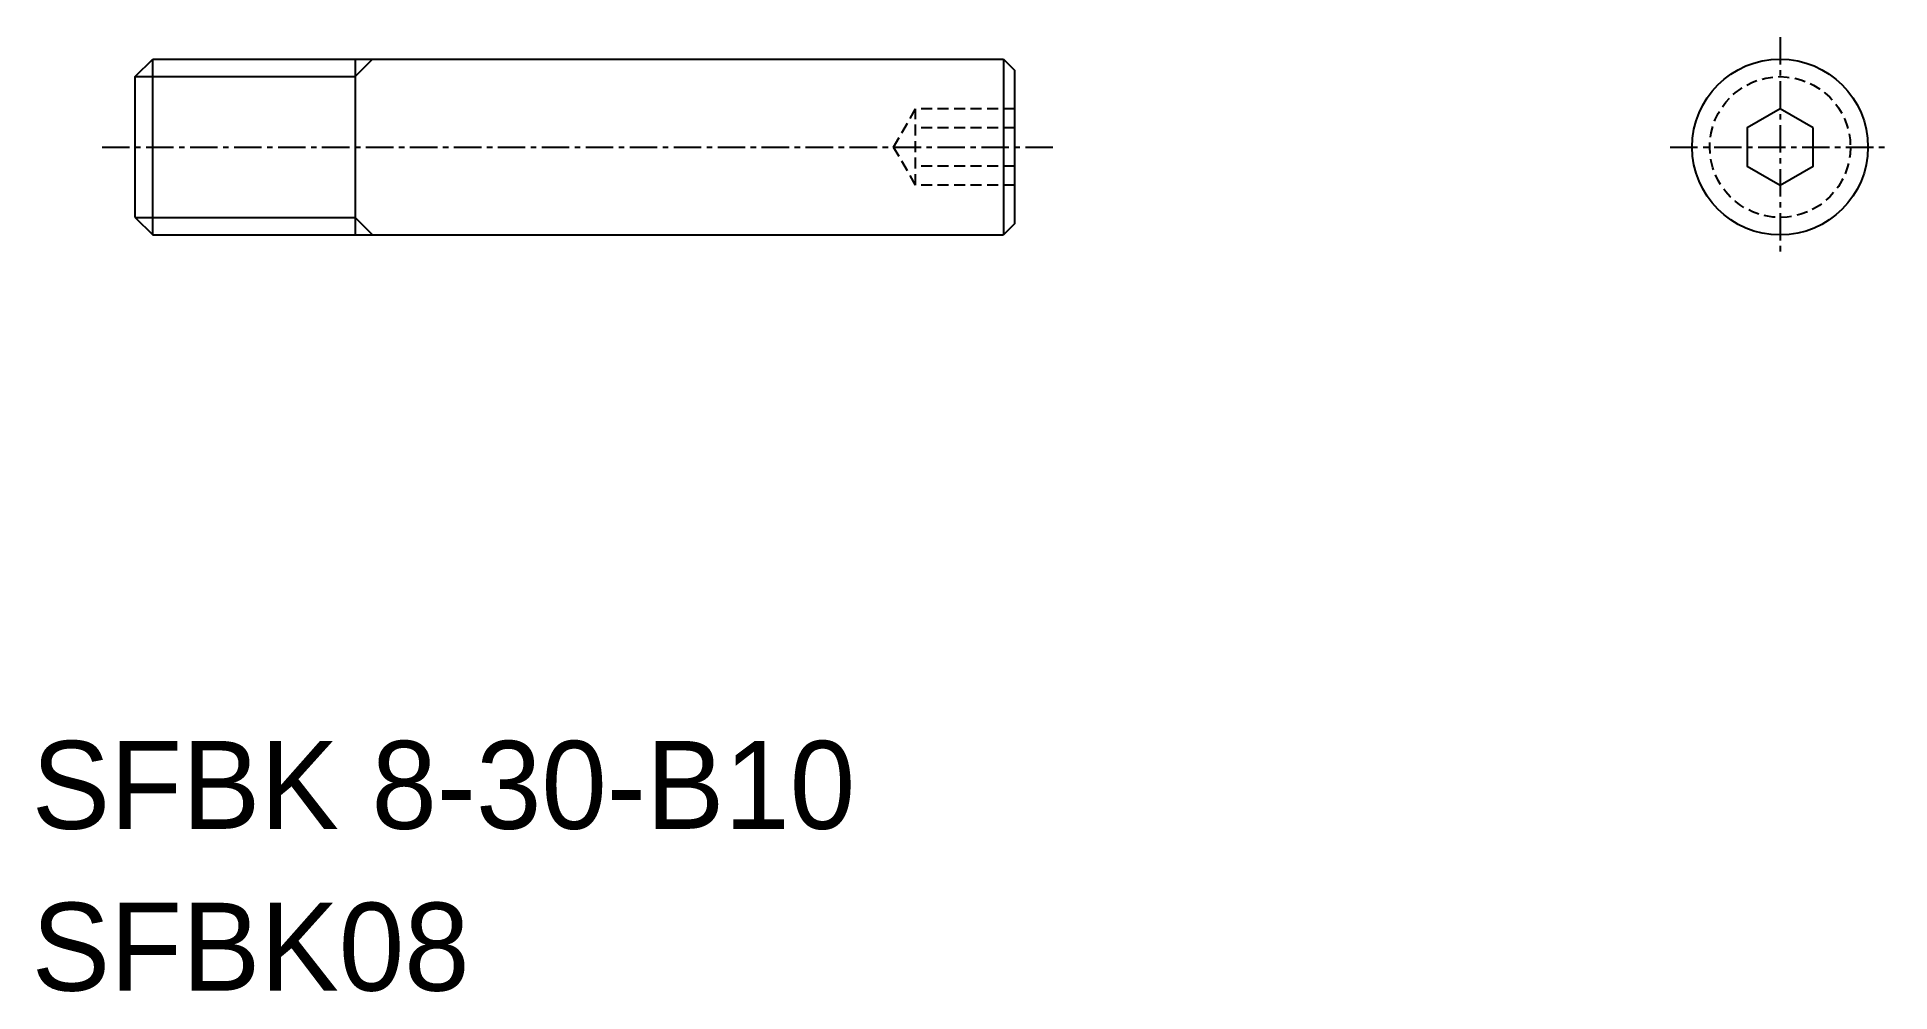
# Model space of a CAD drawing. Extents: x 98.4 to 182.7, y 79.3 to 122.7.
import ezdxf

# ---------------------------------------------------------------- set-up
doc = ezdxf.new("R2010")
doc.units = 0
doc.linetypes.add('CENTER', pattern=[2, 1.25, -0.25, 0.25, -0.25])
doc.linetypes.add('DASHED', pattern=[0.75, 0.5, -0.25])
doc.layers.get('0').update_dxf_attribs({"linetype": 'CONTINUOUS'})
doc.layers.add('CENTER', color=1, linetype='CENTER')

msp = doc.modelspace()

# ---------------------------------------------------------------- linework, layer by layer
at = {"color": 7, "linetype": 'CONTINUOUS'}
for p, q in [((102.891, 120.936), (103.691, 121.736)), ((103.691, 121.736), (142.391, 121.736)), ((103.691, 113.736), (103.691, 121.736)), ((112.891, 121.736), (112.891, 113.736)), ((142.391, 121.736), (142.391, 113.736)), ((142.391, 121.736), (142.891, 121.236)), ((102.891, 114.536), (102.891, 120.936)), ((142.891, 121.236), (142.891, 114.236)), ((142.891, 119.486), (142.891, 119.486)), ((102.891, 114.536), (103.691, 113.736)), ((142.891, 114.236), (142.391, 113.736)), ((103.691, 113.736), (142.391, 113.736))]:
    msp.add_line(p, q, dxfattribs=at)
at = {"color": 3, "linetype": 'CONTINUOUS'}
for p, q in [((112.891, 120.936), (113.691, 121.736)), ((102.891, 120.936), (112.891, 120.936)), ((102.891, 114.536), (112.891, 114.536)), ((112.891, 114.536), (113.691, 113.736))]:
    msp.add_line(p, q, dxfattribs=at)
at = {"color": 3, "linetype": 'DASHED'}
for p, q in [((137.391, 117.736), (138.391, 119.468)), ((138.391, 116.004), (138.391, 119.468)), ((142.891, 119.468), (138.391, 119.468)), ((142.891, 118.602), (138.391, 118.602)), ((138.391, 116.004), (137.391, 117.736)), ((142.891, 116.87), (138.391, 116.87)), ((142.891, 116.004), (138.391, 116.004))]:
    msp.add_line(p, q, dxfattribs=at)
for p, q in [((142.891, 119.486), (142.891, 119.486)), ((142.891, 117.736), (142.891, 117.736))]:
    msp.add_line(p, q)
at = {"color": 7, "linetype": 'CONTINUOUS'}
msp.add_lwpolyline([(179.216, 118.602), (177.716, 119.468), (176.216, 118.602), (176.216, 116.87), (177.716, 116.004), (179.216, 116.87)], close=True, dxfattribs=at)
msp.add_circle((177.716, 117.736), 4, dxfattribs=at)
at = {"color": 3, "linetype": 'DASHED'}
msp.add_circle((177.716, 117.736), 3.2, dxfattribs=at)
at = {"layer": 'CENTER', "color": 1, "linetype": 'CENTER'}
for p, q in [((177.716, 122.736), (177.716, 112.736)), ((101.388, 117.736), (144.861, 117.736)), ((172.716, 117.736), (182.716, 117.736))]:
    msp.add_line(p, q, dxfattribs=at)

# ---------------------------------------------------------------- texts
at = {"color": 7, "linetype": 'CONTINUOUS'}
for s, p in [('SFBK 8-30-B10', (98.183, 86.731)), ('SFBK08', (98.183, 79.374))]:
    msp.add_text(s, height=4, dxfattribs=at).set_placement(p)

doc.saveas('drawing.dxf')
